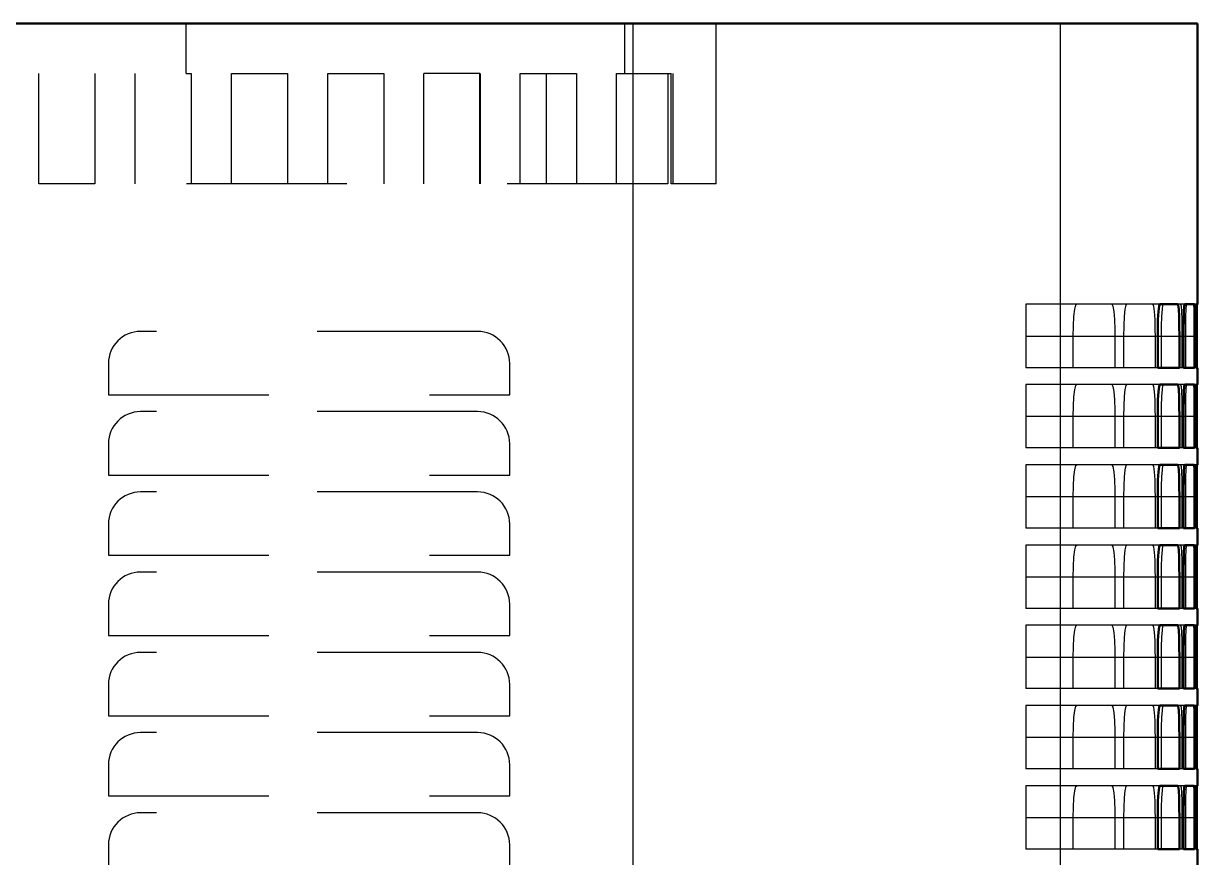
# Model space of a CAD drawing. Header units: inches. Extents: x 0 to 35.8, y 0 to 41.5.
# Drawn here: x 28.45 to 35.77, y 36.3 to 41.5 of the extents above; entities that cross this region are included whole.
import ezdxf

# ---------------------------------------------------------------- set-up
doc = ezdxf.new("R2010")
doc.units = ezdxf.units.IN
doc.header["$MEASUREMENT"] = 0
doc.linetypes.add('Dashed', pattern=[2, 1, -1])
for name, color, linetype, lineweight in [('AM_0', 7, 'Continuous', 50), ('AM_4', 3, 'Continuous', 25), ('AM_9', 6, 'Dashed', 25)]:
    doc.layers.add(name, color=color, linetype=linetype, lineweight=lineweight)

msp = doc.modelspace()

# ---------------------------------------------------------------- linework, layer by layer
at = {"layer": 'AM_0'}
for p, q in [((0.23, 41.5), (35.77, 41.5)), ((35.77, 41.5), (35.77, 39.75)), ((35.6481, 39.75), (35.5345, 39.75)), ((35.7485, 39.75), (35.6901, 39.75)), ((35.77, 39.75), (35.7636, 39.75)), ((35.5217, 39.55), (35.5217, 39.355)), ((35.657, 39.355), (35.657, 39.55)), ((35.6826, 39.55), (35.6826, 39.355)), ((35.7522, 39.355), (35.7522, 39.55)), ((35.7613, 39.55), (35.7613, 39.355)), ((35.7652, 39.355), (35.7652, 39.55)), ((35.5217, 39.355), (35.657, 39.355)), ((35.6826, 39.355), (35.7522, 39.355)), ((35.7613, 39.355), (35.77, 39.355)), ((35.77, 39.355), (35.77, 39.25)), ((35.6481, 39.25), (35.5345, 39.25)), ((35.7485, 39.25), (35.6901, 39.25)), ((35.77, 39.25), (35.7636, 39.25)), ((35.5217, 39.05), (35.5217, 38.855)), ((35.657, 38.855), (35.657, 39.05)), ((35.6826, 39.05), (35.6826, 38.855)), ((35.7522, 38.855), (35.7522, 39.05)), ((35.7613, 39.05), (35.7613, 38.855)), ((35.7652, 38.855), (35.7652, 39.05)), ((35.5217, 38.855), (35.657, 38.855)), ((35.6826, 38.855), (35.7522, 38.855)), ((35.7613, 38.855), (35.77, 38.855)), ((35.77, 38.855), (35.77, 38.75)), ((35.6481, 38.75), (35.5345, 38.75)), ((35.7485, 38.75), (35.6901, 38.75)), ((35.77, 38.75), (35.7636, 38.75)), ((35.5217, 38.55), (35.5217, 38.355)), ((35.657, 38.355), (35.657, 38.55)), ((35.6826, 38.55), (35.6826, 38.355)), ((35.7522, 38.355), (35.7522, 38.55)), ((35.7613, 38.55), (35.7613, 38.355)), ((35.7652, 38.355), (35.7652, 38.55)), ((35.5217, 38.355), (35.657, 38.355)), ((35.6826, 38.355), (35.7522, 38.355)), ((35.7613, 38.355), (35.77, 38.355)), ((35.77, 38.355), (35.77, 38.25)), ((35.6481, 38.25), (35.5345, 38.25)), ((35.7485, 38.25), (35.6901, 38.25)), ((35.77, 38.25), (35.7636, 38.25)), ((35.5217, 38.05), (35.5217, 37.855)), ((35.657, 37.855), (35.657, 38.05)), ((35.6826, 38.05), (35.6826, 37.855)), ((35.7522, 37.855), (35.7522, 38.05)), ((35.7613, 38.05), (35.7613, 37.855)), ((35.7652, 37.855), (35.7652, 38.05)), ((35.5217, 37.855), (35.657, 37.855)), ((35.6826, 37.855), (35.7522, 37.855)), ((35.7613, 37.855), (35.77, 37.855)), ((35.77, 37.855), (35.77, 37.75)), ((35.6481, 37.75), (35.5345, 37.75)), ((35.7485, 37.75), (35.6901, 37.75)), ((35.77, 37.75), (35.7636, 37.75)), ((35.5217, 37.55), (35.5217, 37.355)), ((35.657, 37.355), (35.657, 37.55)), ((35.6826, 37.55), (35.6826, 37.355)), ((35.7522, 37.355), (35.7522, 37.55)), ((35.7613, 37.55), (35.7613, 37.355)), ((35.7652, 37.355), (35.7652, 37.55)), ((35.5217, 37.355), (35.657, 37.355)), ((35.6826, 37.355), (35.7522, 37.355)), ((35.7613, 37.355), (35.77, 37.355)), ((35.77, 37.355), (35.77, 37.25)), ((35.6481, 37.25), (35.5345, 37.25)), ((35.7485, 37.25), (35.6901, 37.25)), ((35.77, 37.25), (35.7636, 37.25)), ((35.5217, 37.05), (35.5217, 36.855)), ((35.657, 36.855), (35.657, 37.05)), ((35.6826, 37.05), (35.6826, 36.855)), ((35.7522, 36.855), (35.7522, 37.05)), ((35.7613, 37.05), (35.7613, 36.855)), ((35.7652, 36.855), (35.7652, 37.05)), ((35.5217, 36.855), (35.657, 36.855)), ((35.6826, 36.855), (35.7522, 36.855)), ((35.7613, 36.855), (35.77, 36.855)), ((35.77, 36.855), (35.77, 36.75)), ((35.6481, 36.75), (35.5345, 36.75)), ((35.7485, 36.75), (35.6901, 36.75)), ((35.77, 36.75), (35.7636, 36.75)), ((35.5217, 36.55), (35.5217, 36.355)), ((35.657, 36.355), (35.657, 36.55)), ((35.6826, 36.55), (35.6826, 36.355)), ((35.7522, 36.355), (35.7522, 36.55)), ((35.7613, 36.55), (35.7613, 36.355)), ((35.7652, 36.355), (35.7652, 36.55)), ((35.5217, 36.355), (35.657, 36.355)), ((35.6826, 36.355), (35.7522, 36.355)), ((35.7613, 36.355), (35.77, 36.355)), ((35.77, 36.355), (35.77, 36.25))]:
    msp.add_line(p, q, dxfattribs=at)
for points in [[(35.5345, 39.75), (35.5303, 39.7387), (35.5265, 39.706), (35.5236, 39.6557), (35.522, 39.5935), (35.5217, 39.55)], [(35.657, 39.55), (35.6565, 39.6162), (35.6551, 39.6748), (35.6529, 39.7195), (35.6501, 39.7451), (35.6481, 39.75)], [(35.6901, 39.75), (35.6877, 39.7387), (35.6855, 39.7061), (35.6838, 39.6559), (35.6828, 39.5938), (35.6826, 39.55)], [(35.7522, 39.55), (35.752, 39.6162), (35.7514, 39.6749), (35.7505, 39.7196), (35.7494, 39.7451), (35.7485, 39.75)], [(35.7636, 39.75), (35.7629, 39.7387), (35.7622, 39.7062), (35.7617, 39.656), (35.7614, 39.5939), (35.7613, 39.55)], [(35.7652, 39.55), (35.7653, 39.6162), (35.7656, 39.6749), (35.766, 39.7196), (35.7665, 39.7451), (35.7669, 39.75)], [(35.5345, 39.25), (35.5303, 39.2387), (35.5265, 39.206), (35.5236, 39.1557), (35.522, 39.0935), (35.5217, 39.05)], [(35.657, 39.05), (35.6565, 39.1162), (35.6551, 39.1748), (35.6529, 39.2195), (35.6501, 39.2451), (35.6481, 39.25)], [(35.6901, 39.25), (35.6877, 39.2387), (35.6855, 39.2061), (35.6838, 39.1559), (35.6828, 39.0938), (35.6826, 39.05)], [(35.7522, 39.05), (35.752, 39.1162), (35.7514, 39.1749), (35.7505, 39.2196), (35.7494, 39.2451), (35.7485, 39.25)], [(35.7636, 39.25), (35.7629, 39.2387), (35.7622, 39.2062), (35.7617, 39.156), (35.7614, 39.0939), (35.7613, 39.05)], [(35.7652, 39.05), (35.7653, 39.1162), (35.7656, 39.1749), (35.766, 39.2196), (35.7665, 39.2451), (35.7669, 39.25)], [(35.5345, 38.75), (35.5303, 38.7387), (35.5265, 38.706), (35.5236, 38.6557), (35.522, 38.5935), (35.5217, 38.55)], [(35.657, 38.55), (35.6565, 38.6162), (35.6551, 38.6748), (35.6529, 38.7195), (35.6501, 38.7451), (35.6481, 38.75)], [(35.6901, 38.75), (35.6877, 38.7387), (35.6855, 38.7061), (35.6838, 38.6559), (35.6828, 38.5938), (35.6826, 38.55)], [(35.7522, 38.55), (35.752, 38.6162), (35.7514, 38.6749), (35.7505, 38.7196), (35.7494, 38.7451), (35.7485, 38.75)], [(35.7636, 38.75), (35.7629, 38.7387), (35.7622, 38.7062), (35.7617, 38.656), (35.7614, 38.5939), (35.7613, 38.55)], [(35.7652, 38.55), (35.7653, 38.6162), (35.7656, 38.6749), (35.766, 38.7196), (35.7665, 38.7451), (35.7669, 38.75)], [(35.5345, 38.25), (35.5303, 38.2387), (35.5265, 38.206), (35.5236, 38.1557), (35.522, 38.0935), (35.5217, 38.05)], [(35.657, 38.05), (35.6565, 38.1162), (35.6551, 38.1748), (35.6529, 38.2195), (35.6501, 38.2451), (35.6481, 38.25)], [(35.6901, 38.25), (35.6877, 38.2387), (35.6855, 38.2061), (35.6838, 38.1559), (35.6828, 38.0938), (35.6826, 38.05)], [(35.7522, 38.05), (35.752, 38.1162), (35.7514, 38.1749), (35.7505, 38.2196), (35.7494, 38.2451), (35.7485, 38.25)], [(35.7636, 38.25), (35.7629, 38.2387), (35.7622, 38.2062), (35.7617, 38.156), (35.7614, 38.0939), (35.7613, 38.05)], [(35.7652, 38.05), (35.7653, 38.1162), (35.7656, 38.1749), (35.766, 38.2196), (35.7665, 38.2451), (35.7669, 38.25)], [(35.5345, 37.75), (35.5303, 37.7387), (35.5265, 37.706), (35.5236, 37.6557), (35.522, 37.5935), (35.5217, 37.55)], [(35.657, 37.55), (35.6565, 37.6162), (35.6551, 37.6748), (35.6529, 37.7195), (35.6501, 37.7451), (35.6481, 37.75)], [(35.6901, 37.75), (35.6877, 37.7387), (35.6855, 37.7061), (35.6838, 37.6559), (35.6828, 37.5938), (35.6826, 37.55)], [(35.7522, 37.55), (35.752, 37.6162), (35.7514, 37.6749), (35.7505, 37.7196), (35.7494, 37.7451), (35.7485, 37.75)], [(35.7636, 37.75), (35.7629, 37.7387), (35.7622, 37.7062), (35.7617, 37.656), (35.7614, 37.5939), (35.7613, 37.55)], [(35.7652, 37.55), (35.7653, 37.6162), (35.7656, 37.6749), (35.766, 37.7196), (35.7665, 37.7451), (35.7669, 37.75)], [(35.5345, 37.25), (35.5303, 37.2387), (35.5265, 37.206), (35.5236, 37.1557), (35.522, 37.0935), (35.5217, 37.05)], [(35.657, 37.05), (35.6565, 37.1162), (35.6551, 37.1748), (35.6529, 37.2195), (35.6501, 37.2451), (35.6481, 37.25)], [(35.6901, 37.25), (35.6877, 37.2387), (35.6855, 37.2061), (35.6838, 37.1559), (35.6828, 37.0938), (35.6826, 37.05)], [(35.7522, 37.05), (35.752, 37.1162), (35.7514, 37.1749), (35.7505, 37.2196), (35.7494, 37.2451), (35.7485, 37.25)], [(35.7636, 37.25), (35.7629, 37.2387), (35.7622, 37.2062), (35.7617, 37.156), (35.7614, 37.0939), (35.7613, 37.05)], [(35.7652, 37.05), (35.7653, 37.1162), (35.7656, 37.1749), (35.766, 37.2196), (35.7665, 37.2451), (35.7669, 37.25)], [(35.5345, 36.75), (35.5303, 36.7387), (35.5265, 36.706), (35.5236, 36.6557), (35.522, 36.5935), (35.5217, 36.55)], [(35.657, 36.55), (35.6565, 36.6162), (35.6551, 36.6748), (35.6529, 36.7195), (35.6501, 36.7451), (35.6481, 36.75)], [(35.6901, 36.75), (35.6877, 36.7387), (35.6855, 36.7061), (35.6838, 36.6559), (35.6828, 36.5938), (35.6826, 36.55)], [(35.7522, 36.55), (35.752, 36.6162), (35.7514, 36.6749), (35.7505, 36.7196), (35.7494, 36.7451), (35.7485, 36.75)], [(35.7636, 36.75), (35.7629, 36.7387), (35.7622, 36.7062), (35.7617, 36.656), (35.7614, 36.5939), (35.7613, 36.55)], [(35.7652, 36.55), (35.7653, 36.6162), (35.7656, 36.6749), (35.766, 36.7196), (35.7665, 36.7451), (35.7669, 36.75)]]:
    msp.add_lwpolyline(points, dxfattribs=at)
at = {"layer": 'AM_4'}
for p, q in [((32.2511, 41.5), (32.2511, 14.625)), ((34.9142, 41.5), (34.9142, 14.625)), ((35.657, 39.55), (35.5217, 39.55)), ((35.7522, 39.55), (35.6826, 39.55)), ((35.7652, 39.55), (35.7613, 39.55)), ((35.657, 39.05), (35.5217, 39.05)), ((35.7522, 39.05), (35.6826, 39.05)), ((35.7652, 39.05), (35.7613, 39.05)), ((35.657, 38.55), (35.5217, 38.55)), ((35.7522, 38.55), (35.6826, 38.55)), ((35.7652, 38.55), (35.7613, 38.55)), ((35.657, 38.05), (35.5217, 38.05)), ((35.7522, 38.05), (35.6826, 38.05)), ((35.7652, 38.05), (35.7613, 38.05)), ((35.657, 37.55), (35.5217, 37.55)), ((35.7522, 37.55), (35.6826, 37.55)), ((35.7652, 37.55), (35.7613, 37.55)), ((35.657, 37.05), (35.5217, 37.05)), ((35.7522, 37.05), (35.6826, 37.05)), ((35.7652, 37.05), (35.7613, 37.05)), ((35.657, 36.55), (35.5217, 36.55)), ((35.7522, 36.55), (35.6826, 36.55)), ((35.7652, 36.55), (35.7613, 36.55))]:
    msp.add_line(p, q, dxfattribs=at)
at = {"layer": 'AM_9'}
for p, q in [((29.4683, 41.188), (29.4683, 41.5)), ((32.2021, 41.188), (32.2021, 41.5)), ((32.2511, 41.5), (32.2511, 1.625)), ((32.77, 40.5), (32.77, 41.5)), ((28.55, 40.5), (28.55, 41.188)), ((28.9, 41.188), (28.9, 40.5)), ((29.15, 40.5), (29.15, 41.188)), ((29.4683, 41.188), (29.5, 41.188)), ((29.5, 41.188), (29.5, 40.5)), ((29.75, 41.188), (30.1, 41.188)), ((29.75, 40.5), (29.75, 41.188)), ((30.1, 41.188), (30.1, 40.5)), ((30.35, 40.5), (30.35, 41.188)), ((30.35, 41.188), (30.7, 41.188)), ((30.7, 41.188), (30.7, 40.5)), ((31.2971, 41.188), (30.95, 41.188)), ((30.95, 40.5), (30.95, 41.188)), ((31.2971, 40.5), (31.2971, 41.188)), ((31.3, 41.188), (31.3, 40.5)), ((31.55, 40.5), (31.55, 41.188)), ((31.55, 41.188), (31.9, 41.188)), ((31.7106, 41.188), (31.7106, 40.5)), ((31.9, 41.188), (31.9, 40.5)), ((32.15, 41.188), (32.4905, 41.188)), ((32.15, 40.5), (32.15, 41.188)), ((32.4693, 41.188), (32.4693, 40.5)), ((32.4905, 40.5), (32.4905, 41.188)), ((32.5, 41.188), (32.5, 40.5)), ((28.9, 40.5), (28.55, 40.5)), ((32.4693, 40.5), (29.15, 40.5)), ((32.77, 40.5), (32.4905, 40.5)), ((34.7, 39.75), (34.7, 39.355)), ((35.5345, 39.75), (34.7, 39.75)), ((35.6901, 39.75), (35.6481, 39.75)), ((35.7636, 39.75), (35.7485, 39.75)), ((31.284, 39.581), (29.184, 39.581)), ((35.5217, 39.55), (34.7, 39.55)), ((34.995, 39.355), (34.995, 39.55)), ((35.2549, 39.55), (35.2549, 39.355)), ((35.3116, 39.355), (35.3116, 39.55)), ((35.5051, 39.55), (35.5051, 39.355)), ((35.5452, 39.355), (35.5452, 39.55)), ((35.6826, 39.55), (35.657, 39.55)), ((35.6727, 39.55), (35.6727, 39.355)), ((35.6963, 39.355), (35.6963, 39.55)), ((35.7613, 39.55), (35.7522, 39.55)), ((35.758, 39.55), (35.758, 39.355)), ((28.984, 39.381), (28.984, 39.186)), ((31.484, 39.186), (31.484, 39.381)), ((35.5217, 39.355), (34.7, 39.355)), ((35.6826, 39.355), (35.657, 39.355)), ((35.7613, 39.355), (35.7522, 39.355)), ((34.7, 39.25), (34.7, 38.855)), ((35.5345, 39.25), (34.7, 39.25)), ((35.6901, 39.25), (35.6481, 39.25)), ((35.7636, 39.25), (35.7485, 39.25)), ((28.984, 39.186), (31.484, 39.186)), ((31.284, 39.081), (29.184, 39.081)), ((35.5217, 39.05), (34.7, 39.05)), ((34.995, 38.855), (34.995, 39.05)), ((35.2549, 39.05), (35.2549, 38.855)), ((35.3116, 38.855), (35.3116, 39.05)), ((35.5051, 39.05), (35.5051, 38.855)), ((35.5452, 38.855), (35.5452, 39.05)), ((35.6826, 39.05), (35.657, 39.05)), ((35.6727, 39.05), (35.6727, 38.855)), ((35.6963, 38.855), (35.6963, 39.05)), ((35.7613, 39.05), (35.7522, 39.05)), ((35.758, 39.05), (35.758, 38.855)), ((28.984, 38.881), (28.984, 38.686)), ((31.484, 38.686), (31.484, 38.881)), ((35.5217, 38.855), (34.7, 38.855)), ((35.6826, 38.855), (35.657, 38.855)), ((35.7613, 38.855), (35.7522, 38.855)), ((34.7, 38.75), (34.7, 38.355)), ((35.5345, 38.75), (34.7, 38.75)), ((35.6901, 38.75), (35.6481, 38.75)), ((35.7636, 38.75), (35.7485, 38.75)), ((28.984, 38.686), (31.484, 38.686)), ((31.284, 38.581), (29.184, 38.581)), ((35.5217, 38.55), (34.7, 38.55)), ((34.995, 38.355), (34.995, 38.55)), ((35.2549, 38.55), (35.2549, 38.355)), ((35.3116, 38.355), (35.3116, 38.55)), ((35.5051, 38.55), (35.5051, 38.355)), ((35.5452, 38.355), (35.5452, 38.55)), ((35.6826, 38.55), (35.657, 38.55)), ((35.6727, 38.55), (35.6727, 38.355)), ((35.6963, 38.355), (35.6963, 38.55)), ((35.7613, 38.55), (35.7522, 38.55)), ((35.758, 38.55), (35.758, 38.355)), ((28.984, 38.381), (28.984, 38.186)), ((31.484, 38.186), (31.484, 38.381)), ((35.5217, 38.355), (34.7, 38.355)), ((35.6826, 38.355), (35.657, 38.355)), ((35.7613, 38.355), (35.7522, 38.355)), ((34.7, 38.25), (34.7, 37.855)), ((35.5345, 38.25), (34.7, 38.25)), ((35.6901, 38.25), (35.6481, 38.25)), ((35.7636, 38.25), (35.7485, 38.25)), ((28.984, 38.186), (31.484, 38.186)), ((31.284, 38.081), (29.184, 38.081)), ((35.5217, 38.05), (34.7, 38.05)), ((34.995, 37.855), (34.995, 38.05)), ((35.2549, 38.05), (35.2549, 37.855)), ((35.3116, 37.855), (35.3116, 38.05)), ((35.5051, 38.05), (35.5051, 37.855)), ((35.5452, 37.855), (35.5452, 38.05)), ((35.6826, 38.05), (35.657, 38.05)), ((35.6727, 38.05), (35.6727, 37.855)), ((35.6963, 37.855), (35.6963, 38.05)), ((35.7613, 38.05), (35.7522, 38.05)), ((35.758, 38.05), (35.758, 37.855)), ((28.984, 37.881), (28.984, 37.686)), ((31.484, 37.686), (31.484, 37.881)), ((35.5217, 37.855), (34.7, 37.855)), ((35.6826, 37.855), (35.657, 37.855)), ((35.7613, 37.855), (35.7522, 37.855)), ((34.7, 37.75), (34.7, 37.355)), ((35.5345, 37.75), (34.7, 37.75)), ((35.6901, 37.75), (35.6481, 37.75)), ((35.7636, 37.75), (35.7485, 37.75)), ((28.984, 37.686), (31.484, 37.686)), ((31.284, 37.581), (29.184, 37.581)), ((35.5217, 37.55), (34.7, 37.55)), ((34.995, 37.355), (34.995, 37.55)), ((35.2549, 37.55), (35.2549, 37.355)), ((35.3116, 37.355), (35.3116, 37.55)), ((35.5051, 37.55), (35.5051, 37.355)), ((35.5452, 37.355), (35.5452, 37.55)), ((35.6826, 37.55), (35.657, 37.55)), ((35.6727, 37.55), (35.6727, 37.355)), ((35.6963, 37.355), (35.6963, 37.55)), ((35.7613, 37.55), (35.7522, 37.55)), ((35.758, 37.55), (35.758, 37.355)), ((28.984, 37.381), (28.984, 37.186)), ((31.484, 37.186), (31.484, 37.381)), ((35.5217, 37.355), (34.7, 37.355)), ((35.6826, 37.355), (35.657, 37.355)), ((35.7613, 37.355), (35.7522, 37.355)), ((34.7, 37.25), (34.7, 36.855)), ((35.5345, 37.25), (34.7, 37.25)), ((35.6901, 37.25), (35.6481, 37.25)), ((35.7636, 37.25), (35.7485, 37.25)), ((28.984, 37.186), (31.484, 37.186)), ((31.284, 37.081), (29.184, 37.081)), ((35.5217, 37.05), (34.7, 37.05)), ((34.995, 36.855), (34.995, 37.05)), ((35.2549, 37.05), (35.2549, 36.855)), ((35.3116, 36.855), (35.3116, 37.05)), ((35.5051, 37.05), (35.5051, 36.855)), ((35.5452, 36.855), (35.5452, 37.05)), ((35.6826, 37.05), (35.657, 37.05)), ((35.6727, 37.05), (35.6727, 36.855)), ((35.6963, 36.855), (35.6963, 37.05)), ((35.7613, 37.05), (35.7522, 37.05)), ((35.758, 37.05), (35.758, 36.855)), ((28.984, 36.881), (28.984, 36.686)), ((31.484, 36.686), (31.484, 36.881)), ((35.5217, 36.855), (34.7, 36.855)), ((35.6826, 36.855), (35.657, 36.855)), ((35.7613, 36.855), (35.7522, 36.855)), ((34.7, 36.75), (34.7, 36.355)), ((35.5345, 36.75), (34.7, 36.75)), ((35.6901, 36.75), (35.6481, 36.75)), ((35.7636, 36.75), (35.7485, 36.75)), ((28.984, 36.686), (31.484, 36.686)), ((31.284, 36.581), (29.184, 36.581)), ((35.5217, 36.55), (34.7, 36.55)), ((34.995, 36.355), (34.995, 36.55)), ((35.2549, 36.55), (35.2549, 36.355)), ((35.3116, 36.355), (35.3116, 36.55)), ((35.5051, 36.55), (35.5051, 36.355)), ((35.5452, 36.355), (35.5452, 36.55)), ((35.6826, 36.55), (35.657, 36.55)), ((35.6727, 36.55), (35.6727, 36.355)), ((35.6963, 36.355), (35.6963, 36.55)), ((35.7613, 36.55), (35.7522, 36.55)), ((35.758, 36.55), (35.758, 36.355)), ((28.984, 36.381), (28.984, 36.186)), ((31.484, 36.186), (31.484, 36.381)), ((35.5217, 36.355), (34.7, 36.355)), ((35.6826, 36.355), (35.657, 36.355)), ((35.7613, 36.355), (35.7522, 36.355))]:
    msp.add_line(p, q, dxfattribs=at)
for points in [[(34.995, 39.55), (34.9962, 39.6159), (34.9999, 39.6743), (35.0056, 39.719), (35.0126, 39.7448), (35.0177, 39.75)], [(35.2361, 39.75), (35.2424, 39.7386), (35.2479, 39.7058), (35.2521, 39.6553), (35.2545, 39.5931), (35.2549, 39.55)], [(35.3116, 39.55), (35.3125, 39.616), (35.3154, 39.6746), (35.3197, 39.7192), (35.3251, 39.745), (35.329, 39.75)], [(35.4915, 39.75), (35.4961, 39.7387), (35.5, 39.706), (35.503, 39.6557), (35.5047, 39.5935), (35.5051, 39.55)], [(35.5452, 39.55), (35.5459, 39.6161), (35.5479, 39.6748), (35.5509, 39.7194), (35.5547, 39.745), (35.5573, 39.75)], [(35.6644, 39.75), (35.6672, 39.7387), (35.6696, 39.7061), (35.6714, 39.6559), (35.6725, 39.5937), (35.6727, 39.55)], [(35.6963, 39.55), (35.6967, 39.6162), (35.6978, 39.6749), (35.6996, 39.7195), (35.7017, 39.7451), (35.7032, 39.75)], [(35.755, 39.75), (35.756, 39.7387), (35.7569, 39.7062), (35.7576, 39.656), (35.758, 39.5939), (35.758, 39.55)], [(34.995, 39.05), (34.9962, 39.1159), (34.9999, 39.1743), (35.0056, 39.219), (35.0126, 39.2448), (35.0177, 39.25)], [(35.2361, 39.25), (35.2424, 39.2386), (35.2479, 39.2058), (35.2521, 39.1553), (35.2545, 39.0931), (35.2549, 39.05)], [(35.3116, 39.05), (35.3125, 39.116), (35.3154, 39.1746), (35.3197, 39.2192), (35.3251, 39.245), (35.329, 39.25)], [(35.4915, 39.25), (35.4961, 39.2387), (35.5, 39.206), (35.503, 39.1557), (35.5047, 39.0935), (35.5051, 39.05)], [(35.5452, 39.05), (35.5459, 39.1161), (35.5479, 39.1748), (35.5509, 39.2194), (35.5547, 39.245), (35.5573, 39.25)], [(35.6644, 39.25), (35.6672, 39.2387), (35.6696, 39.2061), (35.6714, 39.1559), (35.6725, 39.0937), (35.6727, 39.05)], [(35.6963, 39.05), (35.6967, 39.1162), (35.6978, 39.1749), (35.6996, 39.2195), (35.7017, 39.2451), (35.7032, 39.25)], [(35.755, 39.25), (35.756, 39.2387), (35.7569, 39.2062), (35.7576, 39.156), (35.758, 39.0939), (35.758, 39.05)], [(34.995, 38.55), (34.9962, 38.6159), (34.9999, 38.6743), (35.0056, 38.719), (35.0126, 38.7448), (35.0177, 38.75)], [(35.2361, 38.75), (35.2424, 38.7386), (35.2479, 38.7058), (35.2521, 38.6553), (35.2545, 38.5931), (35.2549, 38.55)], [(35.3116, 38.55), (35.3125, 38.616), (35.3154, 38.6746), (35.3197, 38.7192), (35.3251, 38.745), (35.329, 38.75)], [(35.4915, 38.75), (35.4961, 38.7387), (35.5, 38.706), (35.503, 38.6557), (35.5047, 38.5935), (35.5051, 38.55)], [(35.5452, 38.55), (35.5459, 38.6161), (35.5479, 38.6748), (35.5509, 38.7194), (35.5547, 38.745), (35.5573, 38.75)], [(35.6644, 38.75), (35.6672, 38.7387), (35.6696, 38.7061), (35.6714, 38.6559), (35.6725, 38.5937), (35.6727, 38.55)], [(35.6963, 38.55), (35.6967, 38.6162), (35.6978, 38.6749), (35.6996, 38.7195), (35.7017, 38.7451), (35.7032, 38.75)], [(35.755, 38.75), (35.756, 38.7387), (35.7569, 38.7062), (35.7576, 38.656), (35.758, 38.5939), (35.758, 38.55)], [(34.995, 38.05), (34.9962, 38.1159), (34.9999, 38.1743), (35.0056, 38.219), (35.0126, 38.2448), (35.0177, 38.25)], [(35.2361, 38.25), (35.2424, 38.2386), (35.2479, 38.2058), (35.2521, 38.1553), (35.2545, 38.0931), (35.2549, 38.05)], [(35.3116, 38.05), (35.3125, 38.116), (35.3154, 38.1746), (35.3197, 38.2192), (35.3251, 38.245), (35.329, 38.25)], [(35.4915, 38.25), (35.4961, 38.2387), (35.5, 38.206), (35.503, 38.1557), (35.5047, 38.0935), (35.5051, 38.05)], [(35.5452, 38.05), (35.5459, 38.1161), (35.5479, 38.1748), (35.5509, 38.2194), (35.5547, 38.245), (35.5573, 38.25)], [(35.6644, 38.25), (35.6672, 38.2387), (35.6696, 38.2061), (35.6714, 38.1559), (35.6725, 38.0937), (35.6727, 38.05)], [(35.6963, 38.05), (35.6967, 38.1162), (35.6978, 38.1749), (35.6996, 38.2195), (35.7017, 38.2451), (35.7032, 38.25)], [(35.755, 38.25), (35.756, 38.2387), (35.7569, 38.2062), (35.7576, 38.156), (35.758, 38.0939), (35.758, 38.05)], [(34.995, 37.55), (34.9962, 37.6159), (34.9999, 37.6743), (35.0056, 37.719), (35.0126, 37.7448), (35.0177, 37.75)], [(35.2361, 37.75), (35.2424, 37.7386), (35.2479, 37.7058), (35.2521, 37.6553), (35.2545, 37.5931), (35.2549, 37.55)], [(35.3116, 37.55), (35.3125, 37.616), (35.3154, 37.6746), (35.3197, 37.7192), (35.3251, 37.745), (35.329, 37.75)], [(35.4915, 37.75), (35.4961, 37.7387), (35.5, 37.706), (35.503, 37.6557), (35.5047, 37.5935), (35.5051, 37.55)], [(35.5452, 37.55), (35.5459, 37.6161), (35.5479, 37.6748), (35.5509, 37.7194), (35.5547, 37.745), (35.5573, 37.75)], [(35.6644, 37.75), (35.6672, 37.7387), (35.6696, 37.7061), (35.6714, 37.6559), (35.6725, 37.5937), (35.6727, 37.55)], [(35.6963, 37.55), (35.6967, 37.6162), (35.6978, 37.6749), (35.6996, 37.7195), (35.7017, 37.7451), (35.7032, 37.75)], [(35.755, 37.75), (35.756, 37.7387), (35.7569, 37.7062), (35.7576, 37.656), (35.758, 37.5939), (35.758, 37.55)], [(34.995, 37.05), (34.9962, 37.1159), (34.9999, 37.1743), (35.0056, 37.219), (35.0126, 37.2448), (35.0177, 37.25)], [(35.2361, 37.25), (35.2424, 37.2386), (35.2479, 37.2058), (35.2521, 37.1553), (35.2545, 37.0931), (35.2549, 37.05)], [(35.3116, 37.05), (35.3125, 37.116), (35.3154, 37.1746), (35.3197, 37.2192), (35.3251, 37.245), (35.329, 37.25)], [(35.4915, 37.25), (35.4961, 37.2387), (35.5, 37.206), (35.503, 37.1557), (35.5047, 37.0935), (35.5051, 37.05)], [(35.5452, 37.05), (35.5459, 37.1161), (35.5479, 37.1748), (35.5509, 37.2194), (35.5547, 37.245), (35.5573, 37.25)], [(35.6644, 37.25), (35.6672, 37.2387), (35.6696, 37.2061), (35.6714, 37.1559), (35.6725, 37.0937), (35.6727, 37.05)], [(35.6963, 37.05), (35.6967, 37.1162), (35.6978, 37.1749), (35.6996, 37.2195), (35.7017, 37.2451), (35.7032, 37.25)], [(35.755, 37.25), (35.756, 37.2387), (35.7569, 37.2062), (35.7576, 37.156), (35.758, 37.0939), (35.758, 37.05)], [(34.995, 36.55), (34.9962, 36.6159), (34.9999, 36.6743), (35.0056, 36.719), (35.0126, 36.7448), (35.0177, 36.75)], [(35.2361, 36.75), (35.2424, 36.7386), (35.2479, 36.7058), (35.2521, 36.6553), (35.2545, 36.5931), (35.2549, 36.55)], [(35.3116, 36.55), (35.3125, 36.616), (35.3154, 36.6746), (35.3197, 36.7192), (35.3251, 36.745), (35.329, 36.75)], [(35.4915, 36.75), (35.4961, 36.7387), (35.5, 36.706), (35.503, 36.6557), (35.5047, 36.5935), (35.5051, 36.55)], [(35.5452, 36.55), (35.5459, 36.6161), (35.5479, 36.6748), (35.5509, 36.7194), (35.5547, 36.745), (35.5573, 36.75)], [(35.6644, 36.75), (35.6672, 36.7387), (35.6696, 36.7061), (35.6714, 36.6559), (35.6725, 36.5937), (35.6727, 36.55)], [(35.6963, 36.55), (35.6967, 36.6162), (35.6978, 36.6749), (35.6996, 36.7195), (35.7017, 36.7451), (35.7032, 36.75)], [(35.755, 36.75), (35.756, 36.7387), (35.7569, 36.7062), (35.7576, 36.656), (35.758, 36.5939), (35.758, 36.55)]]:
    msp.add_lwpolyline(points, dxfattribs=at)
for centre, start, end in [((29.184, 39.381), 90, 180), ((31.284, 39.381), 0, 90), ((29.184, 38.881), 90, 180), ((31.284, 38.881), 360, 90), ((29.184, 38.381), 90, 180), ((31.284, 38.381), 360, 90), ((29.184, 37.881), 90, 180), ((31.284, 37.881), 360, 90), ((29.184, 37.381), 90, 180), ((31.284, 37.381), 360, 90), ((29.184, 36.881), 90, 180), ((31.284, 36.881), 360, 90), ((29.184, 36.381), 90, 180), ((31.284, 36.381), 360, 90)]:
    msp.add_arc(centre, 0.2, start, end, dxfattribs=at)

doc.saveas('drawing.dxf')
